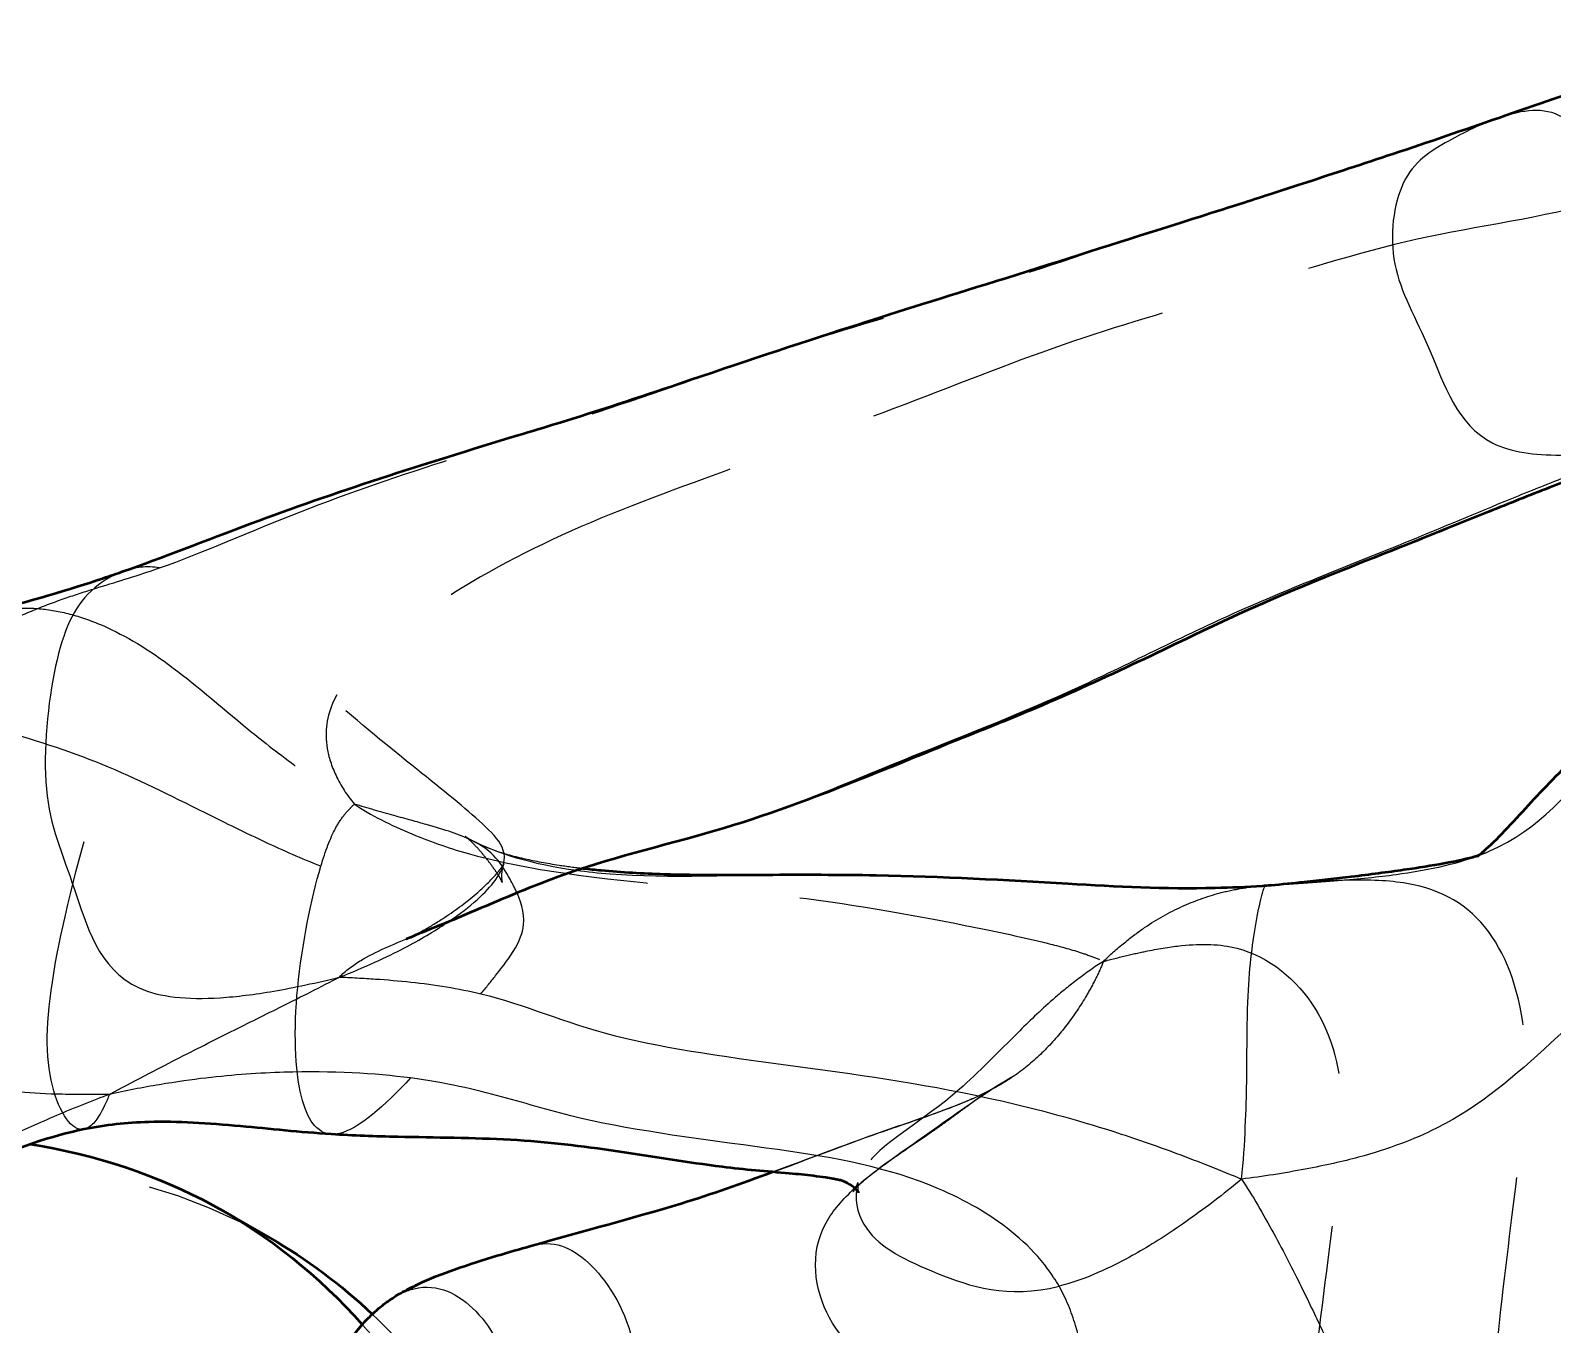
# Model space of a CAD drawing. Header units: millimetres. Extents: x 0 to 420, y 0 to 297.
# Drawn here: x 104.14 to 115.97, y 235.27 to 245.33 of the extents above; entities that cross this region are included whole.
import ezdxf

# ---------------------------------------------------------------- set-up
doc = ezdxf.new("R2010")
doc.units = ezdxf.units.MM
doc.header["$LTSCALE"] = 0.75
doc.linetypes.add('HIDDEN2', pattern=[4.7625, 3.175, -1.5875])
for name, color, linetype, lineweight in [('Hidden', 7, 'HIDDEN2', 25), ('Hidden Narrow', 7, 'HIDDEN2', 25), ('Visible', 7, 'Continuous', 50), ('Visible Narrow', 7, 'Continuous', 25)]:
    doc.layers.add(name, color=color, linetype=linetype, lineweight=lineweight)

msp = doc.modelspace()

# ---------------------------------------------------------------- linework, layer by layer
at = {"layer": 'Hidden', "extrusion": (-6e-16, 3e-16, -1)}
for centre, start_param, end_param in [((99.7661, 225.1161), -0.5798372, 0), ((99.7661, 225.1161), 0.1367822, 0.2644408), ((99.4126, 225.3197), 0.190186, 0.2043848)]:
    msp.add_ellipse(centre, major_axis=(6.2379, 10.8323), ratio=0.5780931, start_param=start_param, end_param=end_param, dxfattribs=at)
at = {"layer": 'Hidden', "extrusion": (2.6329e-12, 3.3834e-12, -1)}
msp.add_open_spline([(107.816, 238.8398), (107.8103, 238.8214), (107.8044, 238.7913), (107.8033, 238.7424), (107.8064, 238.7209), (107.8087, 238.7117), (107.809, 238.7109), (107.809, 238.7109), (107.809, 238.711), (107.8086, 238.712), (107.8079, 238.7141), (107.8042, 238.7225), (107.8003, 238.7307), (107.7896, 238.7501), (107.783, 238.7612), (107.7661, 238.7877), (107.755, 238.8039), (107.7275, 238.8424), (107.7101, 238.8655), (107.6748, 238.9109), (107.6564, 238.9335), (107.6234, 238.9715), (107.6085, 238.9876), (107.5736, 239.0238), (107.5547, 239.0412), (107.5318, 239.0611), (107.5254, 239.0661), (107.5223, 239.0684), (107.5219, 239.0687), (107.5219, 239.0687), (107.5238, 239.0673), (107.5332, 239.061), (107.5444, 239.054), (107.5681, 239.0405), (107.5788, 239.0346), (107.5904, 239.0286)], degree=3, knots=[0, 0, 0, 0, 0.09332987, 0.09332987, 0.16289477, 0.16289477, 0.17691882, 0.17691882, 0.18221944, 0.18221944, 0.19803426, 0.19803426, 0.22132028, 0.22132028, 0.24294479, 0.24294479, 0.27005064, 0.27005064, 0.30556469, 0.30556469, 0.3439945, 0.3439945, 0.37659501, 0.37659501, 0.42740252, 0.42740252, 0.46818995, 0.46818995, 0.4807543, 0.4807543, 0.50933634, 0.50933634, 0.56155467, 0.56155467, 0.59557396, 0.59557396, 0.59557396, 0.59557396], dxfattribs=at)
at = {"layer": 'Hidden', "extrusion": (2.26809e-10, 4.83679e-10, -1)}
msp.add_open_spline([(107.5904, 239.0286), (107.6026, 239.0222), (107.6157, 239.0158), (107.6295, 239.0093)], degree=3, dxfattribs=at)
at = {"layer": 'Hidden', "extrusion": (-3.332e-12, -1.42202e-11, -1)}
msp.add_open_spline([(107.6295, 239.0093), (107.6965, 238.9779), (107.7659, 238.9524), (107.891, 238.9169), (107.936, 238.9055), (108.0645, 238.8767), (108.1556, 238.8597), (108.311, 238.8359), (108.3736, 238.8275), (108.4375, 238.82)], degree=3, knots=[0, 0, 0, 0, 0.17354836, 0.17354836, 0.25477234, 0.25477234, 0.38074193, 0.38074193, 0.46073992, 0.46073992, 0.46073992, 0.46073992], dxfattribs=at)
at = {"layer": 'Hidden', "extrusion": (6.9604e-12, -9.7847e-12, -1)}
msp.add_open_spline([(107.0632, 238.27), (107.0632, 238.27), (107.0646, 238.2706), (107.0737, 238.2748), (107.0894, 238.2822), (107.1344, 238.305), (107.1636, 238.3203), (107.2411, 238.3636), (107.2926, 238.3943), (107.4328, 238.485), (107.5246, 238.5517), (107.6669, 238.6741), (107.7234, 238.7294), (107.7768, 238.7917), (107.7876, 238.8054), (107.8037, 238.827), (107.8096, 238.8356), (107.8197, 238.8514), (107.822, 238.8563), (107.822, 238.8563), (107.822, 238.8562), (107.8217, 238.8556), (107.819, 238.8495), (107.816, 238.8398)], degree=3, knots=[4.9114096, 4.9114096, 4.9114096, 4.9114096, 4.93833823, 4.93833823, 5.00806474, 5.00806474, 5.07919809, 5.07919809, 5.17805096, 5.17805096, 5.3425021, 5.3425021, 5.46008824, 5.46008824, 5.49539631, 5.49539631, 5.52585892, 5.52585892, 5.57042424, 5.57042424, 5.57327683, 5.57327683, 5.62217, 5.62217, 5.62217, 5.62217], dxfattribs=at)
at = {"layer": 'Hidden'}
for points, knots in [([(115.4179, 238.9277), (115.4129, 238.9257), (115.3858, 238.9125), (115.3824, 238.9105), (115.3823, 238.9104), (115.3823, 238.9104)], [0, 0, 0, 0, 0.21338995, 0.21338995, 0.22957662, 0.22957662, 0.22957662, 0.22957662]), ([(111.5855, 237.0857), (111.5528, 237.0642), (111.5024, 237.0288), (111.4012, 236.9546), (111.3685, 236.9304), (111.3078, 236.8859), (111.2816, 236.8668), (111.2091, 236.8144), (111.159, 236.779), (111.0477, 236.7024), (110.9854, 236.6604), (110.8306, 236.5539), (110.7342, 236.485), (110.63, 236.401), (110.6038, 236.3785), (110.5687, 236.3469), (110.5572, 236.3358), (110.5413, 236.3201), (110.5372, 236.3156), (110.5351, 236.3133), (110.5348, 236.313), (110.5348, 236.313)], [0, 0, 0, 0, 0.16988485, 0.16988485, 0.23732741, 0.23732741, 0.28240546, 0.28240546, 0.35587662, 0.35587662, 0.44735474, 0.44735474, 0.58591791, 0.58591791, 0.64178809, 0.64178809, 0.68840366, 0.68840366, 0.73816844, 0.73816844, 0.75569003, 0.75569003, 0.75569003, 0.75569003]), ([(110.7422, 236.7665), (110.893, 236.8195), (111.0414, 236.8685), (111.3214, 236.9695), (111.4583, 237.0255), (111.541, 237.0655)], [0, 0, 0, 0, 0.25069786, 0.25069786, 0.5074146, 0.5074146, 0.5074146, 0.5074146]), ([(110.5745, 236.3783), (110.5742, 236.377), (110.5697, 236.3517), (110.5752, 236.3134), (110.5795, 236.3017), (110.5806, 236.2994), (110.5807, 236.2993), (110.5807, 236.2993)], [0, 0, 0, 0, 0.13599015, 0.13599015, 0.21516654, 0.21516654, 0.22422629, 0.22422629, 0.22422629, 0.22422629])]:
    msp.add_open_spline(points, degree=3, knots=knots, dxfattribs=at)
at = {"layer": 'Hidden', "extrusion": (-5.02479e-10, 1.54066e-09, -1)}
msp.add_open_spline([(115.397, 238.9209), (115.4115, 238.9253), (115.4185, 238.9279), (115.4185, 238.9279), (115.4183, 238.9278), (115.4179, 238.9277)], degree=3, knots=[0.85158831, 0.85158831, 0.85158831, 0.85158831, 0.94205621, 0.94205621, 0.95734719, 0.95734719, 0.95734719, 0.95734719], dxfattribs=at)
at = {"layer": 'Hidden', "extrusion": (-1.16239e-10, 2.11592e-10, -1)}
msp.add_open_spline([(111.541, 237.0655), (111.5612, 237.0753), (111.5779, 237.0838), (111.6035, 237.0974), (111.6108, 237.1017), (111.6108, 237.1017), (111.6087, 237.1005), (111.6005, 237.0953), (111.5939, 237.0912), (111.5855, 237.0857)], degree=3, knots=[0, 0, 0, 0, 0.06289399, 0.06289399, 0.13589718, 0.13589718, 0.17554994, 0.17554994, 0.21912208, 0.21912208, 0.21912208, 0.21912208], dxfattribs=at)
at = {"layer": 'Hidden'}
msp.add_open_spline([(109.909, 236.4607), (110.1732, 236.5582), (110.4471, 236.6627), (110.7422, 236.7665)], degree=3, dxfattribs=at)
at = {"layer": 'Hidden', "extrusion": (-3.29283e-09, -1.45291e-08, -1)}
msp.add_open_spline([(110.4319, 236.3978), (110.4319, 236.3978), (110.4361, 236.3968), (110.4395, 236.3961), (110.4396, 236.396), (110.4396, 236.396)], degree=3, knots=[0.600523453, 0.600523453, 0.600523453, 0.600523453, 0.643760349, 0.643760349, 0.647197966, 0.647197966, 0.647197966, 0.647197966], dxfattribs=at)
at = {"layer": 'Hidden', "extrusion": (1.26319e-10, -5.82225e-11, -1)}
msp.add_open_spline([(110.5506, 236.3341), (110.5568, 236.3434), (110.5633, 236.3539), (110.5721, 236.3711), (110.5746, 236.3783), (110.5746, 236.3783), (110.5746, 236.3783), (110.5745, 236.3783)], degree=3, knots=[0.85619236, 0.85619236, 0.85619236, 0.85619236, 0.9378917, 0.9378917, 1.02737983, 1.02737983, 1.03234705, 1.03234705, 1.03234705, 1.03234705], dxfattribs=at)
at = {"layer": 'Hidden Narrow'}
for points in [[(105.1459, 241.1545), (105.4759, 241.2709), (106.2339, 241.6095), (107.4105, 242.0066), (108.716, 242.4093), (110.0627, 242.8959), (111.3419, 243.2547), (112.642, 243.7055), (114.0824, 244.1444), (115.1003, 244.492), (115.6343, 244.6784)], [(115.6343, 244.6784), (115.6078, 244.6709), (115.5813, 244.6625), (115.5549, 244.6534)], [(116.3949, 244.0157), (115.8696, 243.8682), (114.9176, 243.7589), (113.5062, 243.293), (112.2568, 242.9437), (110.9605, 242.4265), (109.5313, 241.9037), (108.2382, 241.4316), (107.1563, 240.8214), (106.6147, 240.3636), (106.5014, 240.1242)], [(105.1459, 241.1545), (105.0496, 241.1712), (104.9534, 241.1596), (104.8641, 241.1282)], [(106.9207, 235.4553), (106.9788, 235.4968), (107.0356, 235.5258), (107.0903, 235.5436)]]:
    msp.add_open_spline(points, degree=3, dxfattribs=at)
for points, knots in [([(115.6343, 244.6784), (115.7981, 244.7246), (116.0459, 244.7428), (116.2228, 244.4744), (116.2978, 244.3153), (116.3205, 244.2581), (116.3613, 244.1393), (116.3794, 244.0777), (116.3949, 244.0157)], [0, 0, 0, 0, 1, 1.5, 1.5, 1.75, 1.75, 2, 2, 2, 2]), ([(104.1985, 240.8388), (104.2826, 240.8727), (104.3633, 240.9022), (104.5209, 240.9559), (104.5979, 240.9802), (104.8282, 241.0513), (104.9809, 241.0963), (105.1459, 241.1545)], [-9, -9, -9, -9, -8.75, -8.75, -8.5, -8.5, -8, -8, -8, -8]), ([(103.7769, 240.803), (103.8395, 240.8192), (103.9048, 240.8308), (104.0456, 240.844), (104.1214, 240.8448), (104.1985, 240.8388)], [5.52086771, 5.52086771, 5.52086771, 5.52086771, 5.75, 5.75, 6, 6, 6, 6]), ([(102.866, 240.1233), (103.002, 240.2082), (103.1484, 240.2963), (103.4137, 240.4509), (103.5326, 240.5175), (103.7429, 240.6291), (103.8411, 240.6785), (104.0268, 240.7664), (104.1144, 240.8049), (104.1985, 240.8388)], [0, 0, 0, 0, 0.25, 0.25, 0.5, 0.5, 0.75, 0.75, 1, 1, 1, 1]), ([(104.1985, 240.8388), (104.2756, 240.8328), (104.354, 240.8201), (104.5144, 240.7799), (104.5964, 240.7525), (104.8492, 240.6462), (105.2043, 240.4405), (105.6103, 240.0869), (105.9548, 239.8025), (106.0833, 239.7037), (106.3673, 239.4983), (106.523, 239.3916), (106.6612, 239.319)], [-2, -2, -2, -2, -1.75, -1.75, -1.5, -1.5, -1, -0.5, -0.5, -0.25, -0.25, 0, 0, 0, 0]), ([(104.7505, 239.6057), (104.4841, 239.7174), (104.2158, 239.8071), (103.7708, 239.9282), (103.6061, 239.9685), (103.2436, 240.0487), (103.0459, 240.0887), (102.866, 240.1233)], [1, 1, 1, 1, 1.5, 1.5, 1.75, 1.75, 2, 2, 2, 2]), ([(106.5014, 240.1242), (106.4448, 240.0045), (106.4275, 239.8821), (106.4598, 239.6859), (106.483, 239.6157), (106.5539, 239.4656), (106.6017, 239.3858), (106.6612, 239.319)], [8, 8, 8, 8, 8.5, 8.5, 8.75, 8.75, 9, 9, 9, 9]), ([(107.3903, 238.4045), (107.5671, 238.5248), (107.9361, 238.8626), (107.7207, 239.1286), (107.2161, 239.5334), (106.7479, 239.9102), (106.5014, 240.1242)], [0.5135209, 0.5135209, 0.5135209, 0.5135209, 1, 2, 3, 4, 4, 4, 4]), ([(104.5594, 236.7922), (104.5357, 236.7874), (104.4249, 236.8115), (104.2177, 237.2477), (104.3303, 238.2011), (104.6017, 239.2221), (104.7505, 239.6057)], [-3.2733117, -3.2733117, -3.2733117, -3.2733117, -3, -2, -1, 0, 0, 0, 0]), ([(106.3998, 238.836), (106.2517, 238.8948), (106.1079, 238.9583), (105.8264, 239.0898), (105.6887, 239.1577), (105.2811, 239.3603), (105.0168, 239.494), (104.7505, 239.6057)], [0, 0, 0, 0, 0.25, 0.25, 0.5, 0.5, 1, 1, 1, 1]), ([(106.3998, 238.836), (106.4364, 238.9594), (106.4729, 239.0539), (106.5337, 239.1679), (106.5566, 239.2031), (106.5947, 239.2515), (106.608, 239.267), (106.6348, 239.2953), (106.6483, 239.3081), (106.6612, 239.319)], [-1, -1, -1, -1, -0.5, -0.5, -0.25, -0.25, -0.125, -0.125, 0, 0, 0, 0]), ([(106.6612, 239.319), (106.7835, 239.233), (106.9476, 239.1541), (107.2642, 239.0224), (107.4166, 238.9695), (107.8565, 238.85), (108.7192, 238.7039), (109.9968, 238.6381), (111.223, 238.4192), (111.9238, 238.2703), (112.1774, 238.2048), (112.2967, 238.169), (112.3363, 238.1558), (112.415, 238.1268), (112.4542, 238.111), (112.4809, 238.0964)], [0, 0, 0, 0, 0.25, 0.25, 0.5, 0.5, 1, 2, 3, 3.5, 3.75, 3.75, 3.875, 3.875, 4, 4, 4, 4]), ([(107.5679, 239.0398), (107.4806, 239.0818), (107.3652, 239.1192), (107.1466, 239.1807), (107.0622, 239.2043), (106.8702, 239.2578), (106.7627, 239.2877), (106.6612, 239.319)], [3, 3, 3, 3, 3.5, 3.5, 3.75, 3.75, 4, 4, 4, 4]), ([(106.4804, 236.7539), (106.3673, 236.7612), (106.2052, 236.9979), (106.1782, 237.8662), (106.3264, 238.5894), (106.3998, 238.836)], [-3.8494181, -3.8494181, -3.8494181, -3.8494181, -3, -2, -1, -1, -1, -1]), ([(115.281, 234.1083), (115.3203, 234.1324), (115.4837, 234.2953), (115.5164, 235.0086), (115.6972, 236.4154), (115.8254, 237.5445), (115.5257, 238.4149), (115.013, 238.7147), (114.4689, 238.7346), (114.1922, 238.7205), (114.0398, 238.7103), (113.9839, 238.7062), (113.862, 238.6965), (113.7961, 238.691), (113.738, 238.686)], [2.7299878, 2.7299878, 2.7299878, 2.7299878, 3, 4, 5, 6, 7, 8, 8.5, 8.75, 8.75, 8.875, 8.875, 9, 9, 9, 9]), ([(112.4809, 238.0964), (112.5302, 238.1454), (112.5889, 238.1966), (112.6999, 238.287), (112.7522, 238.3262), (112.8994, 238.426), (112.9941, 238.4785), (113.1863, 238.5663), (113.2837, 238.6015), (113.4398, 238.6428), (113.4961, 238.6547), (113.6103, 238.6737), (113.6671, 238.6812), (113.7182, 238.6848)], [-1, -1, -1, -1, -0.875, -0.875, -0.75, -0.75, -0.5, -0.5, -0.25, -0.25, -0.125, -0.125, -0.01457645, -0.01457645, -0.01457645, -0.01457645]), ([(112.4809, 238.0964), (112.5381, 238.1121), (112.6029, 238.1284), (112.7217, 238.1565), (112.7756, 238.1684), (112.9211, 238.1974), (113.1799, 238.2383), (113.6693, 238.2248), (114.1962, 237.7728), (114.3993, 236.9875), (114.2264, 235.8525), (114.0465, 234.2631), (113.835, 233.4391), (113.5988, 233.228), (113.5251, 233.1922)], [-7, -7, -7, -7, -6.875, -6.875, -6.75, -6.75, -6.5, -6, -5, -4, -3, -2, -1, -0.6070672, -0.6070672, -0.6070672, -0.6070672]), ([(112.4809, 238.0964), (112.4151, 238.0564), (112.345, 238.0058), (112.2175, 237.9086), (112.1601, 237.8622), (112.0066, 237.729), (111.9168, 237.6426), (111.6616, 237.3908), (111.2077, 236.9165), (110.6756, 236.646), (110.5724, 236.3936), (110.5629, 236.3218)], [0, 0, 0, 0, 0.125, 0.125, 0.25, 0.25, 0.5, 0.5, 1, 2, 2.4011713, 2.4011713, 2.4011713, 2.4011713]), ([(110.55, 236.3347), (110.6922, 236.4642), (111.1615, 236.7847), (111.5845, 237.0984), (111.8082, 237.2212)], [3.3963043, 3.3963043, 3.3963043, 3.3963043, 4, 5, 5, 5, 5]), ([(108.0316, 235.8865), (108.2057, 235.9358), (108.4845, 235.824), (108.8912, 235.2184), (108.8728, 234.2298), (108.9652, 233.108), (109.2277, 231.9021), (109.2616, 231.031), (109.1094, 230.5646), (109.0231, 230.4672), (108.9975, 230.446)], [0.0220923, 0.0220923, 0.0220923, 0.0220923, 1, 2, 3, 4, 5, 6, 6.5, 6.7180772, 6.7180772, 6.7180772, 6.7180772]), ([(107.7697, 235.8104), (107.6589, 235.777), (107.4714, 235.717), (107.3185, 235.6573), (107.2243, 235.6154), (107.1948, 235.6013), (107.1396, 235.5727), (107.114, 235.5583), (107.0903, 235.5436)], [-0.79249805, -0.79249805, -0.79249805, -0.79249805, -0.5, -0.25, -0.25, -0.125, -0.125, 0, 0, 0, 0]), ([(107.0903, 235.5436), (107.2775, 235.6043), (107.6027, 235.4621), (107.9438, 234.8956), (107.9258, 233.7224), (108.1865, 232.4898), (108.6582, 231.6378), (108.9185, 230.6689), (108.7007, 230.3455), (108.556, 230.2862), (108.5168, 230.2768)], [-7, -7, -7, -7, -6, -5, -4, -3, -2, -1, -0.5, -0.3386717, -0.3386717, -0.3386717, -0.3386717])]:
    msp.add_open_spline(points, degree=3, knots=knots, dxfattribs=at)
at = {"layer": 'Hidden Narrow', "extrusion": (1.6169e-12, -1.6228e-12, -1)}
msp.add_open_spline([(115.394, 238.9186), (115.4228, 238.9293), (115.8624, 239.1051), (116.3411, 239.7266), (117.2302, 240.5662), (117.8593, 241.202), (118.1917, 241.544), (118.3346, 241.7195), (118.3783, 241.7788), (118.4553, 241.9006), (118.4885, 241.9632), (118.5153, 242.0285)], degree=3, knots=[-4.0682928, -4.0682928, -4.0682928, -4.0682928, -4, -3, -2, -1, -0.5, -0.5, -0.25, -0.25, 0, 0, 0, 0], dxfattribs=at)
at = {"layer": 'Hidden Narrow', "extrusion": (2.1056e-12, 5.3444e-12, -1)}
msp.add_open_spline([(108.3853, 238.8029), (108.0523, 238.849), (107.7757, 238.931), (107.5679, 239.0398)], degree=3, dxfattribs=at)
at = {"layer": 'Hidden Narrow', "extrusion": (-9.152e-13, -1.9034e-12, -1)}
msp.add_open_spline([(107.9246, 238.6294), (107.9079, 238.6661), (107.8236, 238.8236), (107.7426, 238.9558), (107.5679, 239.0398)], degree=3, knots=[1.708608, 1.708608, 1.708608, 1.708608, 2, 3, 3, 3, 3], dxfattribs=at)
at = {"layer": 'Hidden Narrow', "extrusion": (5.8e-15, 4.8304e-12, -1)}
msp.add_open_spline([(113.351, 238.6693), (113.2865, 238.6678), (113.2254, 238.6669), (113.0007, 238.6663), (112.846, 238.6699), (112.3937, 238.6869), (111.726, 238.7325), (111.0816, 238.7597), (110.7167, 238.7666)], degree=3, knots=[-3.8359876, -3.8359876, -3.8359876, -3.8359876, -3.75, -3.75, -3.5, -3.5, -3, -2.3308077, -2.3308077, -2.3308077, -2.3308077], dxfattribs=at)
at = {"layer": 'Hidden Narrow', "extrusion": (6.5493e-12, -5.5538e-12, -1)}
msp.add_open_spline([(112.4809, 238.0964), (112.467, 238.0572), (112.4446, 238.009), (112.3988, 237.9179), (112.3755, 237.8749), (112.3041, 237.7539), (112.2525, 237.6775), (112.1409, 237.5316), (112.0809, 237.4622), (111.9516, 237.3333), (111.8824, 237.274), (111.8082, 237.2212)], degree=3, knots=[0, 0, 0, 0, 0.125, 0.125, 0.25, 0.25, 0.5, 0.5, 0.75, 0.75, 1, 1, 1, 1], dxfattribs=at)
at = {"layer": 'Hidden Narrow', "extrusion": (-2.744e-12, 7.1264e-12, -1)}
msp.add_open_spline([(111.8082, 237.2212), (111.7339, 237.1684), (111.6546, 237.1222), (111.4879, 237.0386), (111.4005, 237.0012), (111.1289, 236.8958), (110.5487, 236.7119), (109.8546, 236.4221), (109.2854, 236.2429), (109.1999, 236.2169)], degree=3, knots=[-4, -4, -4, -4, -3.75, -3.75, -3.5, -3.5, -3, -2, -1.8255852, -1.8255852, -1.8255852, -1.8255852], dxfattribs=at)
at = {"layer": 'Visible', "extrusion": (-2e-16, -0.817547, 0.575862)}
msp.add_line((105.6505, 236.152), (106.004, 235.9484), dxfattribs=at)
at = {"layer": 'Visible', "extrusion": (-6e-16, 3e-16, -1)}
msp.add_ellipse((99.4126, 225.3197), major_axis=(6.2379, 10.8323), ratio=0.5780931, start_param=-0.2187508, end_param=0.190186, dxfattribs=at)
at = {"layer": 'Visible', "extrusion": (-5e-16, 2e-16, -1)}
msp.add_ellipse((99.7661, 225.1161), major_axis=(6.2379, 10.8323), ratio=0.5780931, start_param=0, end_param=0.1367822, dxfattribs=at)
at = {"layer": 'Visible', "extrusion": (-2.14493e-11, 6.05431e-11, -1)}
msp.add_open_spline([(115.5549, 244.6534), (115.838, 244.7513), (116.116, 244.8486), (116.4457, 244.9637), (116.4846, 244.9772), (116.5535, 245.0012), (116.5835, 245.0117), (116.6278, 245.0271), (116.6424, 245.0322), (116.6707, 245.042), (116.6847, 245.0469), (116.7106, 245.0559), (116.7227, 245.0601), (116.744, 245.0676), (116.7535, 245.0709), (116.7702, 245.0767), (116.7793, 245.0799), (116.8357, 245.0997), (116.8939, 245.1201), (117.0595, 245.1785), (117.1738, 245.219), (117.3549, 245.2835), (117.4221, 245.3074), (117.4895, 245.3313)], degree=3, knots=[0, 0, 0, 0, 0.38709684, 0.38709684, 0.43818084, 0.43818084, 0.47615767, 0.47615767, 0.49454005, 0.49454005, 0.51299491, 0.51299491, 0.53148407, 0.53148407, 0.54990868, 0.54990868, 0.56832383, 0.56832383, 0.6436275, 0.6436275, 0.79087134, 0.79087134, 0.87678957, 0.87678957, 0.87678957, 0.87678957], dxfattribs=at)
at = {"layer": 'Visible'}
for points, knots in [([(104.8641, 241.1282), (105.1586, 241.2318), (105.5006, 241.3664), (106.493, 241.7391), (107.2008, 241.9647), (108.0337, 242.2164), (108.1377, 242.2479), (108.5542, 242.3762), (108.8673, 242.479), (109.6516, 242.7454), (110.1062, 242.8968), (110.8203, 243.1257), (111.1791, 243.2391), (111.9939, 243.4917), (112.4361, 243.6342), (113.1092, 243.8473), (113.3549, 243.9243), (113.7218, 244.0422), (113.8798, 244.0936), (114.2727, 244.2215), (114.5025, 244.2967), (115.0061, 244.4648), (115.2825, 244.5592), (115.5549, 244.6534)], [0, 0, 0, 0, 0.6318559, 0.6318559, 1.743544, 1.743544, 1.901329, 1.901329, 2.3747342, 2.3747342, 3.0877315, 3.0877315, 3.6442064, 3.6442064, 4.2467016, 4.2467016, 4.6541197, 4.6541197, 4.9235324, 4.9235324, 5.2301095, 5.2301095, 5.6026962, 5.6026962, 5.6026962, 5.6026962]), ([(115.3823, 238.9104), (115.3823, 238.9104), (115.3883, 238.9141), (115.4267, 238.9436), (115.4772, 238.9873), (115.5911, 239.1016), (115.6525, 239.1677), (115.8311, 239.3622), (115.9655, 239.5056), (116.2729, 239.8041), (116.4501, 239.9623), (116.8651, 240.334), (117.0778, 240.5307), (117.3416, 240.7916), (117.415, 240.8662), (117.5145, 240.9706), (117.5497, 241.0088), (117.5675, 241.0289), (117.5682, 241.0297), (117.5688, 241.0304)], [0.2295766, 0.2295766, 0.2295766, 0.2295766, 0.3393417, 0.3393417, 0.5357288, 0.5357288, 0.7089173, 0.7089173, 1.005429, 1.005429, 1.4004604, 1.4004604, 1.9955047, 1.9955047, 2.2483482, 2.2483482, 2.4128793, 2.4128793, 2.4196252, 2.4196252, 2.4196252, 2.4196252]), ([(121.3432, 239.1684), (120.9423, 238.8873), (120.4559, 238.4588), (119.4369, 237.5673), (118.9034, 237.0758), (117.522, 235.8449), (116.7721, 235.1723), (115.7795, 234.4334), (115.5356, 234.2648), (115.281, 234.1083)], [0, 0, 0, 0, 1.1182575, 1.1182575, 2.5070704, 2.5070704, 3.8316798, 3.8316798, 4.2458613, 4.2458613, 4.2458613, 4.2458613]), ([(106.4804, 236.7539), (106.24, 236.7695), (106.0012, 236.7954), (105.5233, 236.8391), (105.2823, 236.8547), (104.8888, 236.8437), (104.7255, 236.8261), (104.5594, 236.7922)], [0, 0, 0, 0, 0.28985847, 0.28985847, 0.61514539, 0.61514539, 0.87585223, 0.87585223, 0.87585223, 0.87585223]), ([(104.5594, 236.7922), (104.3101, 236.7413), (104.0338, 236.646), (103.5193, 236.4248), (103.2804, 236.3075), (102.8108, 236.0692), (102.5769, 235.9458), (102.3415, 235.8308)], [0, 0, 0, 0, 0.391147, 0.391147, 0.7084482, 0.7084482, 1.0241519, 1.0241519, 1.0241519, 1.0241519]), ([(110.4396, 236.396), (110.4396, 236.396), (110.4392, 236.3961), (110.4368, 236.3966), (110.4335, 236.3973), (110.424, 236.3993), (110.4176, 236.4006), (110.4008, 236.4038), (110.3899, 236.4058), (110.3614, 236.4107), (110.3429, 236.4137), (110.2933, 236.4212), (110.2608, 236.4256), (110.1666, 236.4371), (110.1034, 236.4433), (109.8669, 236.4649), (109.691, 236.4781), (109.2469, 236.5342), (108.9842, 236.5802), (108.4362, 236.6606), (108.1524, 236.6946), (107.5829, 236.7257), (107.2906, 236.7266), (106.8252, 236.7369), (106.6521, 236.7427), (106.4804, 236.7539)], [0.647198, 0.647198, 0.647198, 0.647198, 0.6533055, 0.6533055, 0.6658965, 0.6658965, 0.6795832, 0.6795832, 0.6971902, 0.6971902, 0.7225845, 0.7225845, 0.7635572, 0.7635572, 0.8404658, 0.8404658, 1.0516666, 1.0516666, 1.394303, 1.394303, 1.7294528, 1.7294528, 2.0813509, 2.0813509, 2.2884461, 2.2884461, 2.2884461, 2.2884461]), ([(110.5807, 236.2993), (110.5807, 236.2993), (110.5672, 236.3203), (110.5251, 236.3559), (110.4974, 236.3723), (110.4504, 236.3939), (110.4319, 236.3978), (110.4319, 236.3978)], [0.22422629, 0.22422629, 0.22422629, 0.22422629, 0.34397269, 0.34397269, 0.45478616, 0.45478616, 0.60052345, 0.60052345, 0.60052345, 0.60052345]), ([(106.9207, 235.4553), (106.9543, 235.4793), (106.9881, 235.5007), (107.065, 235.5452), (107.1082, 235.5673), (107.248, 235.633), (107.3439, 235.6698), (107.5508, 235.743), (107.6613, 235.7778), (107.7697, 235.8104)], [0, 0, 0, 0, 0.05068912, 0.05068912, 0.11790561, 0.11790561, 0.26982027, 0.26982027, 0.44800299, 0.44800299, 0.44800299, 0.44800299]), ([(105.8509, 231.4329), (105.8463, 231.4613), (105.8413, 231.4934), (105.8303, 231.566), (105.8243, 231.6075), (105.8098, 231.7148), (105.8019, 231.782), (105.7834, 231.9697), (105.7759, 232.0908), (105.7672, 232.468), (105.7829, 232.7241), (105.8831, 233.4268), (106.0109, 233.8718), (106.262, 234.5062), (106.3572, 234.7153), (106.5243, 235.0089), (106.5855, 235.1048), (106.6905, 235.2402), (106.7286, 235.2847), (106.7931, 235.3499), (106.8168, 235.372), (106.8669, 235.4151), (106.8937, 235.4361), (106.9207, 235.4553)], [0, 0, 0, 0, 0.0430548, 0.0430548, 0.0942095, 0.0942095, 0.1747063, 0.1747063, 0.3205714, 0.3205714, 0.6322455, 0.6322455, 1.1830648, 1.1830648, 1.460168, 1.460168, 1.6036701, 1.6036701, 1.6768859, 1.6768859, 1.7155905, 1.7155905, 1.7561993, 1.7561993, 1.7561993, 1.7561993])]:
    msp.add_open_spline(points, degree=3, knots=knots, dxfattribs=at)
at = {"layer": 'Visible', "extrusion": (-7.439e-13, 1.7778e-12, -1)}
msp.add_open_spline([(116.6027, 242.0061), (116.5302, 241.986), (116.456, 241.9628), (116.3106, 241.9138), (116.2385, 241.8882), (116.0943, 241.8351), (116.021, 241.8072), (115.7886, 241.7171), (115.6307, 241.6535), (115.1286, 241.4498), (114.7834, 241.3126), (113.9978, 241.0027), (113.5882, 240.8287), (112.6811, 240.3875), (112.1399, 240.1335), (110.8558, 239.6243), (110.086, 239.2791), (108.8787, 238.9505), (108.491, 238.8534), (107.8746, 238.6116), (107.655, 238.5152), (107.3302, 238.3793), (107.2291, 238.3387), (107.1251, 238.2962), (107.0975, 238.2847), (107.0694, 238.2728), (107.0632, 238.27), (107.0632, 238.27)], degree=3, knots=[0, 0, 0, 0, 0.1078181, 0.1078181, 0.1991639, 0.1991639, 0.2927703, 0.2927703, 0.4989516, 0.4989516, 0.9582342, 0.9582342, 1.6193207, 1.6193207, 2.4204933, 2.4204933, 3.5771246, 3.5771246, 4.2384948, 4.2384948, 4.6086593, 4.6086593, 4.772925, 4.772925, 4.8538583, 4.8538583, 4.9114096, 4.9114096, 4.9114096, 4.9114096], dxfattribs=at)
at = {"layer": 'Visible', "extrusion": (4.8967e-12, -1.77655e-11, -1)}
msp.add_open_spline([(103.7769, 240.803), (104.1527, 240.9006), (104.4442, 240.9869), (104.7606, 241.0923), (104.8117, 241.1098), (104.8641, 241.1282)], degree=3, knots=[0, 0, 0, 0, 0.59170159, 0.59170159, 0.70422752, 0.70422752, 0.70422752, 0.70422752], dxfattribs=at)
at = {"layer": 'Visible', "extrusion": (-1.3824e-12, 1.16231e-11, -1)}
msp.add_open_spline([(113.7844, 238.6899), (113.8685, 238.6971), (113.9559, 238.7059), (114.1648, 238.728), (114.2885, 238.7421), (114.5537, 238.7742), (114.692, 238.7922), (114.932, 238.8264), (115.037, 238.8431), (115.234, 238.8793), (115.3225, 238.8999), (115.3817, 238.9163), (115.3902, 238.9188), (115.397, 238.9209)], degree=3, knots=[0, 0, 0, 0, 0.1043094, 0.1043094, 0.25201543, 0.25201543, 0.43537067, 0.43537067, 0.60463879, 0.60463879, 0.80872163, 0.80872163, 0.85158831, 0.85158831, 0.85158831, 0.85158831], dxfattribs=at)
at = {"layer": 'Visible', "extrusion": (-5.8e-15, -8.7651e-12, -1)}
msp.add_open_spline([(108.4375, 238.82), (108.4839, 238.8146), (108.531, 238.8096), (108.7379, 238.7903), (108.9024, 238.7812), (109.3301, 238.7675), (109.5944, 238.769), (110.1446, 238.7721), (110.4324, 238.772), (110.7167, 238.7666)], degree=3, knots=[0.46073992, 0.46073992, 0.46073992, 0.46073992, 0.51888221, 0.51888221, 0.71472348, 0.71472348, 1.03228803, 1.03228803, 1.37553634, 1.37553634, 1.37553634, 1.37553634], dxfattribs=at)
at = {"layer": 'Visible', "extrusion": (-6.67e-14, 2.867e-12, -1)}
msp.add_open_spline([(110.7167, 238.7666), (111.2247, 238.757), (111.7268, 238.7301), (112.5863, 238.6788), (112.9567, 238.6601), (113.351, 238.6693)], degree=3, knots=[0, 0, 0, 0, 0.6132519, 0.6132519, 1.1045548, 1.1045548, 1.1045548, 1.1045548], dxfattribs=at)
at = {"layer": 'Visible', "extrusion": (-2.5796e-12, 9.04027e-11, -1)}
msp.add_open_spline([(113.351, 238.6693), (113.4722, 238.6721), (113.5966, 238.6763), (113.7182, 238.6848)], degree=3, dxfattribs=at)
at = {"layer": 'Visible', "extrusion": (-1.43489e-10, 1.75376e-09, -1)}
msp.add_open_spline([(113.7182, 238.6848), (113.74, 238.6863), (113.7621, 238.6881), (113.7844, 238.6899)], degree=3, dxfattribs=at)
at = {"layer": 'Visible', "extrusion": (5.0437e-12, -1.65329e-11, -1)}
msp.add_open_spline([(109.1999, 236.2169), (109.4341, 236.2883), (109.6675, 236.3716), (109.909, 236.4607)], degree=3, dxfattribs=at)
at = {"layer": 'Visible', "extrusion": (4.65392e-10, -3.67691e-10, -1)}
msp.add_open_spline([(110.5348, 236.313), (110.5348, 236.313), (110.5372, 236.3158), (110.5437, 236.3241), (110.5471, 236.3289), (110.5506, 236.3341)], degree=3, knots=[0.75569003, 0.75569003, 0.75569003, 0.75569003, 0.81028829, 0.81028829, 0.85619236, 0.85619236, 0.85619236, 0.85619236], dxfattribs=at)
at = {"layer": 'Visible', "extrusion": (-2.09073e-11, 7.25635e-11, -1)}
msp.add_open_spline([(108.0316, 235.8865), (108.4471, 236.004), (108.8301, 236.1041), (109.1999, 236.2169)], degree=3, dxfattribs=at)
at = {"layer": 'Visible'}
msp.add_open_spline([(107.7697, 235.8104), (107.8585, 235.8371), (107.946, 235.8623), (108.0316, 235.8865)], degree=3, dxfattribs=at)
at = {"layer": 'Visible Narrow'}
for points, knots in [([(115.5549, 244.6534), (115.4184, 244.6062), (115.1253, 244.4587), (114.7673, 244.2326), (114.6711, 243.4888), (115.0274, 242.9081), (115.2792, 242.1037), (115.8317, 242.0306), (116.1364, 242.0324), (116.2441, 242.0383), (116.4717, 242.0609), (116.5917, 242.0775), (116.6754, 242.0871)], [-5.8381724, -5.8381724, -5.8381724, -5.8381724, -5, -4, -3, -2, -1, -0.5, -0.5, -0.25, -0.25, 0, 0, 0, 0]), ([(106.546, 237.9755), (106.5648, 237.9984), (106.5939, 238.0229), (106.652, 238.0672), (106.6811, 238.087), (106.7685, 238.1395), (106.9531, 238.2306), (107.4553, 238.424), (108.412, 238.8681), (109.6541, 239.1227), (110.931, 239.6763), (112.2003, 240.1581), (113.4816, 240.8277), (114.6424, 241.2694), (115.4245, 241.6005), (115.8491, 241.7738), (116.0035, 241.8349), (116.3378, 241.9637), (116.5178, 242.0314), (116.6754, 242.0871)], [-8, -8, -8, -8, -7.875, -7.875, -7.75, -7.75, -7.5, -7, -6, -5, -4, -3, -2, -1, -0.5, -0.5, -0.25, -0.25, 0, 0, 0, 0]), ([(104.8641, 241.1282), (104.771, 241.0955), (104.5178, 240.9349), (104.3185, 240.4925), (104.1989, 239.3493), (104.4847, 238.7357), (104.7156, 237.8594), (105.3618, 237.7984), (105.7459, 237.8231), (105.8841, 237.8405), (106.1108, 237.8796), (106.193, 237.8955), (106.3707, 237.9334), (106.4663, 237.9552), (106.546, 237.9755)], [-5.5105188, -5.5105188, -5.5105188, -5.5105188, -5, -4, -3, -2, -1, -0.5, -0.5, -0.25, -0.25, -0.125, -0.125, 0, 0, 0, 0]), ([(104.7564, 237.0627), (104.6888, 237.0629), (104.6119, 237.0625), (104.4701, 237.063), (104.4052, 237.0638), (104.2288, 237.0681), (103.9115, 237.0859), (103.3294, 237.2372), (103.0676, 237.9283), (102.8486, 238.7085), (102.9715, 240.0172), (103.2582, 240.582), (103.6244, 240.7611), (103.7655, 240.8), (103.7712, 240.8015), (103.7769, 240.803)], [0, 0, 0, 0, 0.125, 0.125, 0.25, 0.25, 0.5, 1, 2, 3, 4, 5, 5.5, 5.5, 5.5208677, 5.5208677, 5.5208677, 5.5208677]), ([(118.7041, 240.5001), (118.6181, 240.3934), (118.5172, 240.2739), (118.3293, 240.0516), (118.2425, 239.9487), (118.003, 239.6649), (117.5573, 239.1353), (116.8524, 238.3), (115.937, 237.4333), (115.2875, 236.861), (114.7007, 236.6392), (114.3437, 236.5428), (114.2058, 236.5119), (113.9704, 236.4673), (113.8873, 236.4528), (113.7197, 236.4264), (113.6353, 236.4147), (113.5545, 236.4054)], [0, 0, 0, 0, 0.25, 0.25, 0.5, 0.5, 1, 2, 3, 4, 4.5, 4.5, 4.75, 4.75, 4.875, 4.875, 5, 5, 5, 5]), ([(113.738, 238.686), (113.6455, 238.6793), (113.5396, 238.6748), (113.4103, 238.6708), (113.3803, 238.67), (113.351, 238.6693)], [-4, -4, -4, -4, -3.875, -3.875, -3.83598763, -3.83598763, -3.83598763, -3.83598763]), ([(113.5545, 236.4054), (113.5711, 236.5392), (113.5787, 236.683), (113.5899, 236.942), (113.5934, 237.0573), (113.5977, 237.3601), (113.5967, 237.8684), (113.6387, 238.2453), (113.6918, 238.5283), (113.7138, 238.6154), (113.724, 238.6504), (113.7273, 238.6605), (113.7336, 238.6776), (113.7367, 238.6847), (113.738, 238.686)], [0, 0, 0, 0, 0.25, 0.25, 0.5, 0.5, 1, 2, 2.5, 2.75, 2.75, 2.875, 2.875, 3, 3, 3, 3]), ([(106.546, 237.9755), (106.6373, 238.0098), (106.7331, 238.0511), (106.9043, 238.129), (106.9798, 238.1655), (107.1757, 238.2679), (107.283, 238.3324), (107.3805, 238.3979), (107.3854, 238.4012), (107.3903, 238.4045)], [0, 0, 0, 0, 0.125, 0.125, 0.25, 0.25, 0.5, 0.5, 0.51352085, 0.51352085, 0.51352085, 0.51352085]), ([(104.7564, 237.0627), (104.842, 237.1086), (104.939, 237.16), (105.1186, 237.2543), (105.2012, 237.2972), (105.4277, 237.4135), (105.7051, 237.5533), (105.9688, 237.6841), (106.1725, 237.7858), (106.2446, 237.822), (106.3973, 237.8991), (106.4779, 237.9401), (106.546, 237.9755)], [-1, -1, -1, -1, -0.875, -0.875, -0.75, -0.75, -0.5, -0.25, -0.25, -0.125, -0.125, 0, 0, 0, 0]), ([(106.546, 237.9755), (106.5835, 237.9738), (106.6336, 237.9714), (106.7307, 237.9662), (106.7778, 237.9633), (106.9148, 237.9539), (107.0067, 237.9462), (107.1915, 237.9264), (107.2845, 237.9142), (107.4675, 237.8842), (107.5576, 237.8664), (107.6441, 237.8453)], [0, 0, 0, 0, 0.125, 0.125, 0.25, 0.25, 0.5, 0.5, 0.75, 0.75, 1, 1, 1, 1]), ([(107.6441, 237.8453), (107.9902, 237.7609), (108.5699, 237.4851), (110.1413, 237.2777), (111.3874, 237.1045), (112.2579, 236.8709), (112.7155, 236.7257), (112.8777, 236.6695), (113.1356, 236.5734), (113.224, 236.5394), (113.3956, 236.4715), (113.4788, 236.4375), (113.5545, 236.4054)], [0, 0, 0, 0, 1, 2, 3, 3.5, 3.5, 3.75, 3.75, 3.875, 3.875, 4, 4, 4, 4]), ([(107.0963, 237.191), (106.8196, 237.2271), (106.3241, 237.2563), (105.7245, 237.2161), (105.3961, 237.178), (105.2765, 237.1608), (105.0169, 237.1172), (104.8769, 237.091), (104.7564, 237.0627)], [0, 0, 0, 0, 0.5, 0.75, 0.75, 0.875, 0.875, 1, 1, 1, 1]), ([(107.0963, 237.191), (106.8989, 236.9779), (106.6629, 236.767), (106.5004, 236.7526), (106.4804, 236.7539)], [-5, -5, -5, -5, -4, -3.8494181, -3.8494181, -3.8494181, -3.8494181]), ([(112.1369, 235.5726), (112.1101, 235.6198), (112.0804, 235.665), (112.016, 235.7516), (111.9813, 235.793), (111.8708, 235.9118), (111.624, 236.1274), (110.9274, 236.4864), (109.9281, 236.646), (108.5936, 236.8079), (108.0126, 236.9887), (107.7001, 237.0736), (107.5923, 237.101), (107.3595, 237.1506), (107.2346, 237.1729), (107.0963, 237.191)], [-4, -4, -4, -4, -3.875, -3.875, -3.75, -3.75, -3.5, -3, -2, -1, -0.5, -0.5, -0.25, -0.25, 0, 0, 0, 0]), ([(104.7564, 237.0627), (104.629, 237.0169), (104.4822, 236.9572), (104.2102, 236.8415), (104.085, 236.7855), (103.7418, 236.6229), (103.5328, 236.5152), (103.1361, 236.304), (102.9483, 236.2004), (102.5943, 236.006), (102.4279, 235.915), (102.2723, 235.8345)], [-1, -1, -1, -1, -0.875, -0.875, -0.75, -0.75, -0.5, -0.5, -0.25, -0.25, 0, 0, 0, 0]), ([(113.5545, 236.4054), (113.4444, 236.3112), (113.3044, 236.2036), (113.0383, 236.0134), (112.9123, 235.9309), (112.6742, 235.7911), (112.5603, 235.7319), (112.3413, 235.6352), (112.2361, 235.5976), (112.1369, 235.5726)], [-1, -1, -1, -1, -0.75, -0.75, -0.5, -0.5, -0.25, -0.25, 0, 0, 0, 0]), ([(113.5545, 236.4054), (113.6379, 236.283), (113.7259, 236.1278), (113.8849, 235.8358), (113.9557, 235.6991), (114.0803, 235.4444), (114.1943, 235.2041), (114.2971, 234.9908), (114.3469, 234.893)], [0, 0, 0, 0, 0.25, 0.25, 0.5, 0.5, 0.75, 1, 1, 1, 1]), ([(112.2911, 234.0774), (112.215, 234.0965), (112.1378, 234.1205), (111.987, 234.173), (111.9133, 234.2017), (111.7056, 234.2876), (111.5849, 234.3448), (111.2762, 234.5159), (110.7812, 234.8613), (110.27, 235.27), (110.1802, 235.9365), (110.4567, 236.2496), (110.55, 236.3347)], [0, 0, 0, 0, 0.125, 0.125, 0.25, 0.25, 0.5, 0.5, 1, 2, 3, 3.3963043, 3.3963043, 3.3963043, 3.3963043]), ([(110.5629, 236.3218), (110.5487, 236.2147), (110.6299, 235.9318), (111.1386, 235.6728), (111.7402, 235.4724), (112.1369, 235.5726)], [2.4011713, 2.4011713, 2.4011713, 2.4011713, 3, 4, 5, 5, 5, 5]), ([(112.2911, 234.0774), (112.3175, 234.2087), (112.3335, 234.3664), (112.3465, 234.6594), (112.3436, 234.7946), (112.3187, 235.0426), (112.2969, 235.1583), (112.2488, 235.3216), (112.2303, 235.3744), (112.1877, 235.4763), (112.1638, 235.5254), (112.1369, 235.5726)], [-1, -1, -1, -1, -0.75, -0.75, -0.5, -0.5, -0.25, -0.25, -0.125, -0.125, 0, 0, 0, 0]), ([(108.2046, 230.3056), (108.1542, 230.315), (108.0925, 230.3289), (107.9757, 230.3574), (107.9204, 230.3719), (107.7643, 230.4164), (107.4629, 230.5135), (106.779, 230.824), (105.9472, 231.7007), (105.8694, 233.4279), (106.4204, 234.9349), (106.7798, 235.3547), (106.9207, 235.4553)], [-12, -12, -12, -12, -11.875, -11.875, -11.75, -11.75, -11.5, -11, -10, -9, -8, -7.2923242, -7.2923242, -7.2923242, -7.2923242])]:
    msp.add_open_spline(points, degree=3, knots=knots, dxfattribs=at)
at = {"layer": 'Visible Narrow', "extrusion": (1.1142e-12, -7.9318e-12, -1)}
msp.add_open_spline([(113.738, 238.686), (113.8297, 238.6919), (113.9357, 238.6986), (114.1317, 238.7121), (114.2218, 238.7188), (114.468, 238.7387), (114.6171, 238.7536), (114.998, 238.8056), (115.2114, 238.851), (115.394, 238.9186)], degree=3, knots=[-5, -5, -5, -5, -4.875, -4.875, -4.75, -4.75, -4.5, -4.5, -4.06829284, -4.06829284, -4.06829284, -4.06829284], dxfattribs=at)
at = {"layer": 'Visible Narrow', "extrusion": (1.22e-13, 7.8433e-12, -1)}
msp.add_open_spline([(110.7167, 238.7666), (110.5363, 238.77), (109.8145, 238.7752), (108.9929, 238.7354), (108.4696, 238.7912), (108.3853, 238.8029)], degree=3, knots=[-2.3308077, -2.3308077, -2.3308077, -2.3308077, -2, -1, -0.7979283, -0.7979283, -0.7979283, -0.7979283], dxfattribs=at)
at = {"layer": 'Visible Narrow', "extrusion": (-3.4005e-12, 6.366e-13, -1)}
msp.add_open_spline([(107.6441, 237.8453), (107.6642, 237.8701), (107.6838, 237.8943), (107.7219, 237.9413), (107.7404, 237.9642), (107.7935, 238.0311), (107.8911, 238.1584), (108.0109, 238.3758), (107.9652, 238.5401), (107.9246, 238.6294)], degree=3, knots=[0, 0, 0, 0, 0.125, 0.125, 0.25, 0.25, 0.5, 1, 1.708608, 1.708608, 1.708608, 1.708608], dxfattribs=at)
at = {"layer": 'Visible Narrow', "extrusion": (3.0767e-10, -4.70715e-09, 1)}
msp.add_open_spline([(113.7182, 238.6848), (113.7249, 238.6853), (113.7315, 238.6857), (113.738, 238.686)], degree=3, dxfattribs=at)
at = {"layer": 'Visible Narrow', "extrusion": (-7.3578e-12, 3.6775e-12, -1)}
msp.add_open_spline([(104.7564, 237.0627), (104.7453, 237.0343), (104.7319, 237.0042), (104.7067, 236.9515), (104.6947, 236.9289), (104.6612, 236.8722), (104.6201, 236.8191), (104.579, 236.7962), (104.5594, 236.7922)], degree=3, knots=[-4, -4, -4, -4, -3.875, -3.875, -3.75, -3.75, -3.5, -3.27331168, -3.27331168, -3.27331168, -3.27331168], dxfattribs=at)
at = {"layer": 'Visible Narrow', "extrusion": (-9.0366e-12, 3.33068e-11, -1)}
msp.add_open_spline([(109.1999, 236.2169), (108.7955, 236.0935), (108.3704, 235.9821), (108.0198, 235.883)], degree=3, dxfattribs=at)
at = {"layer": 'Visible Narrow'}
msp.add_open_spline([(108.0198, 235.883), (107.9317, 235.8581), (107.8482, 235.834), (107.7697, 235.8104)], degree=3, dxfattribs=at)
at = {"layer": 'Visible Narrow', "extrusion": (8.44944e-10, -3.12462e-09, 1)}
msp.add_open_spline([(108.0198, 235.883), (108.0238, 235.8843), (108.0277, 235.8854), (108.0316, 235.8865)], degree=3, dxfattribs=at)

doc.saveas('drawing.dxf')
